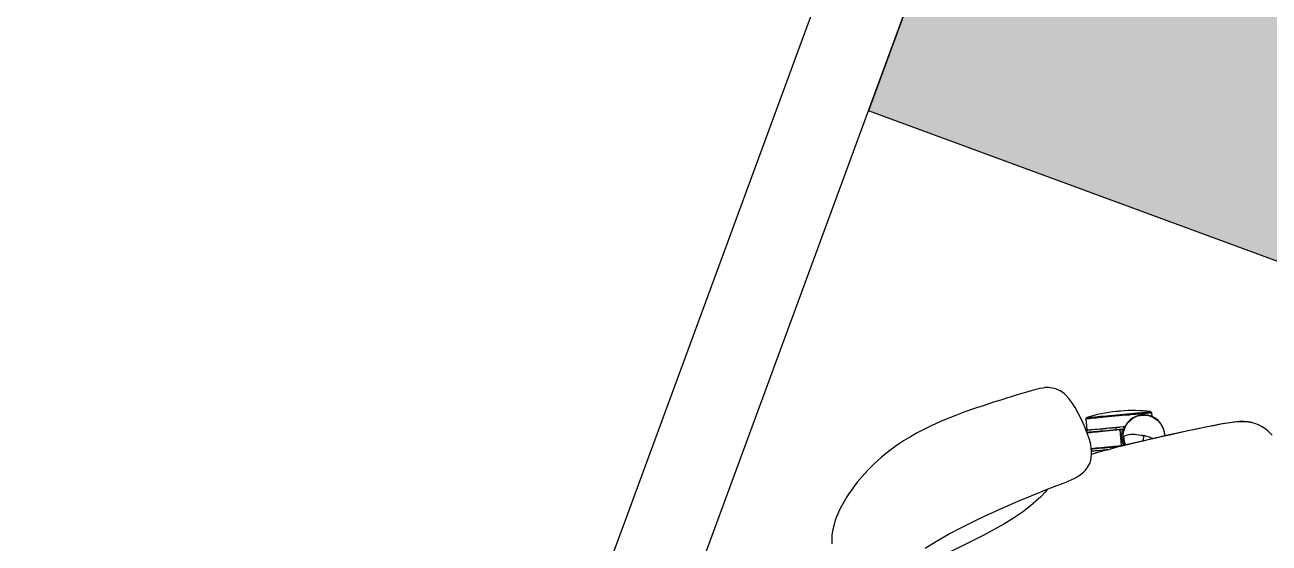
# Model space of a CAD drawing. Extents: x -15 to 8521, y -5327 to 1905.
# Drawn here: x 2805.4 to 2920.2, y -4727.8 to -4680 of the extents above; entities that cross this region are included whole.
import ezdxf

# ---------------------------------------------------------------- set-up
doc = ezdxf.new("R2010")
doc.units = 0
doc.layers.add('AR-ESQ', color=2, linetype='Continuous')
doc.layers.add('AR-MOB', color=2, linetype='Continuous')
doc.layers.add('AR-HTC-MOB', color=253, linetype='Continuous', plot=False)

# ---------------------------------------------------------------- blocks, each defined once
blk = doc.blocks.new('CAD-GIR-TELA')
at = {"color": 1, "linetype": 'Continuous'}
for p, q in [((0.3069, -0.1002), (0.297, -0.0977)), ((0.2728, -0.1232), (0.2724, -0.125)), ((0.2728, -0.1232), (0.2869, -0.1267)), ((0.2902, -0.1236), (0.2886, -0.1232)), ((0.2802, -0.1274), (0.2803, -0.1281)), ((0.2865, -0.1285), (0.2869, -0.1267)), ((0.2868, -0.1305), (0.2871, -0.1309)), ((0.2868, -0.1306), (0.2883, -0.131)), ((0.2877, -0.1269), (0.287, -0.1296)), ((0.2682, -0.162), (0.2693, -0.1523)), ((0.289, -0.1587), (0.2921, -0.1595))]:
    blk.add_line(p, q, dxfattribs=at)
at = {"color": 1, "linetype": 'Continuous', "flags": 128}
for points in [[(0.3063, -0.0964), (0.3137, -0.0955), (0.3201, -0.0944), (0.3256, -0.0931), (0.33, -0.0917), (0.3332, -0.0902), (0.3352, -0.0891), (0.3365, -0.0883), (0.3378, -0.0874), (0.3391, -0.0864), (0.3403, -0.0852), (0.3421, -0.0833), (0.344, -0.0805), (0.345, -0.0786), (0.3456, -0.0771), (0.346, -0.076), (0.3465, -0.0744), (0.3469, -0.0722), (0.3473, -0.0694), (0.3477, -0.0655), (0.348, -0.0612), (0.3483, -0.0558), (0.3486, -0.0509), (0.3487, -0.0467), (0.3489, -0.043), (0.349, -0.04), (0.3491, -0.0375), (0.3492, -0.0348), (0.3493, -0.0318), (0.3495, -0.0248), (0.3497, -0.0166), (0.3498, -0.0073), (0.3498, 0.0031), (0.3496, 0.0129), (0.349, 0.0249), (0.3481, 0.0358), (0.3469, 0.0456), (0.3459, 0.0516), (0.3448, 0.058), (0.3432, 0.0652), (0.3411, 0.0732), (0.3385, 0.0818), (0.3358, 0.0895), (0.3324, 0.0975), (0.3286, 0.1054), (0.3249, 0.1123), (0.3214, 0.1181), (0.3182, 0.1229), (0.3163, 0.1257), (0.3142, 0.1285), (0.3117, 0.1317), (0.3085, 0.1355), (0.3052, 0.1393), (0.3022, 0.1424), (0.2997, 0.1448), (0.2974, 0.1469), (0.2948, 0.1489), (0.2915, 0.1513), (0.2876, 0.1539), (0.2832, 0.1562), (0.279, 0.1579), (0.2752, 0.159)], [(0.2431, 0.0792), (0.2459, 0.0671), (0.2483, 0.0544), (0.2503, 0.0411), (0.2519, 0.0274), (0.253, 0.0169), (0.254, 0.0064), (0.2548, -0.0032), (0.2555, -0.0117), (0.256, -0.0193), (0.2563, -0.0246), (0.2566, -0.0293), (0.2569, -0.0348), (0.2572, -0.0413), (0.2574, -0.0488), (0.2576, -0.0547), (0.2578, -0.0603), (0.258, -0.0652), (0.2584, -0.0695), (0.2586, -0.0721), (0.2591, -0.075), (0.2599, -0.0784), (0.2606, -0.0806), (0.2611, -0.082), (0.2615, -0.0827), (0.2621, -0.0839), (0.2632, -0.0856), (0.2649, -0.0879), (0.267, -0.0902), (0.2695, -0.092), (0.272, -0.0934), (0.2741, -0.0944), (0.2756, -0.0949), (0.2769, -0.0953), (0.2795, -0.096), (0.2832, -0.0967), (0.2878, -0.0971), (0.2932, -0.0972), (0.2993, -0.0969), (0.3063, -0.0964)], [(0.2573, -0.0451), (0.2556, -0.0424), (0.2529, -0.0373), (0.2503, -0.0317), (0.2479, -0.0256), (0.2451, -0.0167), (0.2425, -0.0071), (0.2403, 0.0033), (0.2384, 0.014), (0.2367, 0.0247), (0.2351, 0.0362), (0.2338, 0.0473), (0.2326, 0.0578), (0.2316, 0.0679), (0.2306, 0.0782), (0.2299, 0.0855), (0.2292, 0.0926), (0.2285, 0.0988), (0.228, 0.1044), (0.2276, 0.1093), (0.2272, 0.1136)], [(0.2531, -0.2438), (0.2563, -0.2376), (0.2589, -0.2291), (0.2611, -0.2175), (0.2629, -0.2055), (0.2645, -0.1934), (0.2661, -0.1799), (0.2674, -0.1695), (0.2682, -0.1624), (0.269, -0.1554), (0.2698, -0.1483), (0.2708, -0.1385), (0.2718, -0.1288), (0.2727, -0.119), (0.2734, -0.1092), (0.2741, -0.0993), (0.2743, -0.0944)], [(0.2724, -0.1216), (0.2729, -0.1198), (0.2736, -0.1167), (0.2744, -0.1136), (0.2751, -0.1106), (0.2758, -0.1078), (0.2765, -0.1052), (0.2771, -0.1028), (0.2776, -0.1007), (0.2781, -0.0988), (0.2785, -0.0972), (0.2788, -0.0959), (0.2789, -0.0957)], [(0.2796, -0.0959), (0.2794, -0.0967), (0.279, -0.0983), (0.2785, -0.1003), (0.278, -0.1025), (0.2773, -0.105), (0.2767, -0.1076), (0.276, -0.1105), (0.2752, -0.1135), (0.2744, -0.1167), (0.2736, -0.1199), (0.2728, -0.1232)], [(0.2773, -0.0954), (0.2772, -0.0958), (0.2768, -0.0972), (0.2764, -0.099), (0.2759, -0.1011), (0.2753, -0.1034), (0.2747, -0.1059), (0.274, -0.1087), (0.2733, -0.1112)], [(0.2735, -0.1089), (0.2739, -0.1072), (0.2746, -0.1046), (0.2752, -0.1021), (0.2757, -0.0999), (0.2762, -0.098), (0.2766, -0.0963), (0.2769, -0.0953)], [(0.2741, -0.0989), (0.2743, -0.0952), (0.2743, -0.0944)], [(0.2869, -0.1267), (0.2877, -0.1234), (0.2885, -0.1202), (0.2893, -0.1171), (0.2901, -0.114), (0.2908, -0.1111), (0.2915, -0.1085), (0.2921, -0.106), (0.2926, -0.1038), (0.2931, -0.1018), (0.2935, -0.1002), (0.2938, -0.0989), (0.2941, -0.0979), (0.2942, -0.0973), (0.2943, -0.097)], [(0.2949, -0.098), (0.2948, -0.0982), (0.2946, -0.0988), (0.2944, -0.0998), (0.2941, -0.1011), (0.2937, -0.1027), (0.2932, -0.1045), (0.2927, -0.1067), (0.2921, -0.1091), (0.2914, -0.1117), (0.2907, -0.1145), (0.29, -0.1175), (0.2892, -0.1206), (0.2885, -0.1237), (0.2877, -0.1269)], [(0.2892, -0.1273), (0.29, -0.124), (0.2908, -0.1209), (0.2916, -0.1178), (0.2923, -0.1148), (0.293, -0.1119), (0.2937, -0.1093), (0.2943, -0.1068), (0.2949, -0.1047), (0.2953, -0.1028), (0.2957, -0.1011), (0.2961, -0.0998), (0.2963, -0.0989), (0.2964, -0.0983), (0.2965, -0.098), (0.2965, -0.098)], [(0.297, -0.0977), (0.297, -0.0977), (0.2969, -0.0981), (0.2967, -0.0988), (0.2965, -0.0998), (0.2961, -0.1012), (0.2957, -0.1028), (0.2952, -0.1048), (0.2947, -0.107), (0.2941, -0.1094), (0.2934, -0.1121), (0.2927, -0.1149), (0.292, -0.1179), (0.2912, -0.121), (0.2904, -0.1242), (0.2896, -0.1274)], [(0.3078, -0.1014), (0.3078, -0.1015), (0.3077, -0.102), (0.3075, -0.1027), (0.3072, -0.1039), (0.3069, -0.1053), (0.3064, -0.107), (0.3059, -0.109), (0.3054, -0.1113), (0.3048, -0.1138), (0.3041, -0.1165), (0.3034, -0.1193), (0.3026, -0.1223), (0.3019, -0.1254), (0.3011, -0.1285), (0.3003, -0.1317), (0.2995, -0.1348), (0.2988, -0.1379), (0.298, -0.1409), (0.2973, -0.1438), (0.2966, -0.1465), (0.296, -0.149), (0.2954, -0.1512), (0.2949, -0.1532), (0.2945, -0.155), (0.2942, -0.1564), (0.2939, -0.1575), (0.2937, -0.1583), (0.2936, -0.1587), (0.2936, -0.1588)], [(0.2949, -0.098), (0.2949, -0.0978), (0.2949, -0.0977), (0.2948, -0.0975), (0.2948, -0.0974), (0.2947, -0.0973), (0.2946, -0.0972), (0.2945, -0.0971)], [(0.2995, -0.1298), (0.3003, -0.1266), (0.3011, -0.1234), (0.3018, -0.1203), (0.3026, -0.1174), (0.3033, -0.1145), (0.3039, -0.1119), (0.3045, -0.1094), (0.3051, -0.1072), (0.3056, -0.1053), (0.306, -0.1036), (0.3063, -0.1023), (0.3066, -0.1012), (0.3068, -0.1005), (0.3068, -0.1002), (0.3069, -0.1002)], [(0.2362, -0.2577), (0.2407, -0.2554), (0.2442, -0.2532), (0.2469, -0.2511), (0.2492, -0.2489), (0.2515, -0.2461), (0.2537, -0.2425), (0.2558, -0.2383), (0.2576, -0.2335), (0.259, -0.2282), (0.2601, -0.2224), (0.2612, -0.2162), (0.2622, -0.2094), (0.2632, -0.202), (0.2643, -0.1937), (0.2652, -0.1869), (0.266, -0.18), (0.2668, -0.1737), (0.2674, -0.1682), (0.268, -0.1636), (0.2687, -0.1574), (0.2695, -0.1504), (0.2703, -0.1431), (0.2714, -0.1326), (0.2724, -0.1221)], [(0.2725, -0.1265), (0.2725, -0.1265), (0.2725, -0.1264), (0.2725, -0.1262), (0.2725, -0.126), (0.2725, -0.1258), (0.2724, -0.1255), (0.2724, -0.1253), (0.2724, -0.125)], [(0.2802, -0.1274), (0.2826, -0.1283), (0.2848, -0.1295), (0.2886, -0.1327), (0.2915, -0.1367), (0.2933, -0.1414), (0.2938, -0.1463), (0.2929, -0.1512), (0.2909, -0.1558), (0.2877, -0.1596), (0.2837, -0.1625), (0.279, -0.1642), (0.2741, -0.1647), (0.2691, -0.1639), (0.2681, -0.1634)], [(0.2719, -0.1268), (0.2755, -0.1271), (0.2803, -0.1281)], [(0.2737, -0.1264), (0.273, -0.1265), (0.2728, -0.1265), (0.2727, -0.1265), (0.2726, -0.1265), (0.2726, -0.1265), (0.2726, -0.1265), (0.2726, -0.1265), (0.2726, -0.1265), (0.2726, -0.1265), (0.2726, -0.1265), (0.2726, -0.1265), (0.2725, -0.1265), (0.2721, -0.1265)], [(0.2728, -0.1265), (0.2736, -0.1264), (0.2745, -0.1264), (0.2753, -0.1265), (0.2762, -0.1265), (0.277, -0.1267), (0.2802, -0.1274)], [(0.2803, -0.1281), (0.2804, -0.1292), (0.2804, -0.1308), (0.2802, -0.133), (0.2797, -0.1351), (0.2793, -0.1365), (0.2787, -0.138), (0.278, -0.1398), (0.277, -0.1417), (0.2758, -0.1439), (0.2756, -0.1442), (0.2754, -0.1445), (0.2752, -0.1448), (0.2751, -0.1451), (0.2749, -0.1454), (0.2747, -0.1457)], [(0.2856, -0.1297), (0.2856, -0.1297), (0.2857, -0.1296), (0.2858, -0.1295), (0.2859, -0.1294), (0.286, -0.1292), (0.2861, -0.129), (0.2863, -0.1287), (0.2865, -0.1285)], [(0.2865, -0.1285), (0.2867, -0.129), (0.2869, -0.1294), (0.2869, -0.1295), (0.287, -0.1296), (0.287, -0.1296)], [(0.287, -0.1296), (0.287, -0.1297), (0.287, -0.1298), (0.2868, -0.1302), (0.2868, -0.1305)], [(0.2877, -0.1269), (0.2877, -0.1269), (0.2876, -0.1269), (0.2875, -0.1268), (0.2875, -0.1268), (0.2873, -0.1268), (0.2872, -0.1268), (0.2871, -0.1267), (0.2869, -0.1267)], [(0.2896, -0.1274), (0.2888, -0.1306), (0.2884, -0.1321)], [(0.2921, -0.1595), (0.2921, -0.1594), (0.2922, -0.1591), (0.2924, -0.1584), (0.2926, -0.1574), (0.293, -0.156), (0.2934, -0.1544), (0.2939, -0.1524), (0.2944, -0.1502), (0.295, -0.1478), (0.2957, -0.1451), (0.2964, -0.1423), (0.2971, -0.1393), (0.2979, -0.1362), (0.2987, -0.133), (0.2995, -0.1298)], [(0.3031, -0.1328), (0.3032, -0.1327), (0.3033, -0.1322), (0.3034, -0.1316), (0.3036, -0.1308), (0.3038, -0.1301), (0.304, -0.1294), (0.3041, -0.129), (0.3041, -0.1289)], [(0.2692, -0.153), (0.2696, -0.1527), (0.2708, -0.1512), (0.2721, -0.1495), (0.2736, -0.1474), (0.2738, -0.1471), (0.274, -0.1468), (0.2742, -0.1465), (0.2744, -0.1462), (0.2745, -0.1459), (0.2747, -0.1457)], [(0.2747, -0.1457), (0.2718, -0.1439), (0.2703, -0.1429)], [(0.2533, -0.244), (0.255, -0.2408), (0.2565, -0.2372), (0.2578, -0.2333), (0.2584, -0.2309)]]:
    blk.add_lwpolyline(points, dxfattribs=at)
at = {"color": 1, "linetype": 'Continuous'}
for centre, radius, start, end in [((0.2969, -0.0981), 0.000386, 76.0339, 166.0339), ((0.1804, -0.0981), 0.1275, 346.0339, 358.4991), ((0.3065, -0.1014), 0.00129, 358.4991, 76.0339), ((0.2747, -0.1457), 0.0208, 55.6221, 96.4457), ((0.2747, -0.1457), 0.0193, 256.0339, 94.4462), ((0.1794, -0.1021), 0.1275, 333.5687, 346.0339), ((0.2924, -0.1582), 0.00129, 256.0339, 333.5687), ((0.2747, -0.1457), 0.0193, 249.6729, 256.0339)]:
    blk.add_arc(centre, radius, start, end, dxfattribs=at)
blk = doc.blocks.new('EST-2')
at = {"layer": 'AR-HTC-MOB'}
h = blk.add_hatch(color=256, dxfattribs=at)
h.dxf.hatch_style = 1
h.paths.add_polyline_path([(1.4002, -0.0004), (1.5002, -0.0002), (1.5002, 0.0999), (1.4, 0.0999)])
h.paths.add_polyline_path([(0.5001, 0.6999), (0.0001, 0.7), (0, 0.1), (1.4, 0.0999), (1.4, 0.0999), (1.4002, 1.4999), (0.8002, 1.4999), (0.8001, 0.9999, -0.326785)])
h.paths.add_polyline_path([(1.3602, 0.1651, -1), (1.3102, 0.1651, -1)], flags=16)
h.paths.add_polyline_path([(1.3185, 1.4259, -1), (1.3685, 1.4259, -1)], flags=16)
h.paths.add_polyline_path([(0.0986, 0.1633, -1), (0.0486, 0.1633, -1)], flags=16)
h.paths.add_polyline_path([(2.1001, 0.9999), (2.1002, 1.4999), (1.5002, 1.4999), (1.5002, 0.0999), (2.9, 0.0998), (2.9001, 0.6998), (2.4001, 0.6999, -0.326785)])
h.paths.add_polyline_path([(1.5898, 0.1651, -1), (1.5398, 0.1651, -1)], flags=16)
h.paths.add_polyline_path([(2.851, 0.168, -1), (2.801, 0.168, -1)], flags=16)
h.paths.add_polyline_path([(1.5291, 1.4263, -1), (1.5791, 1.4263, -1)], flags=16)
h.paths.add_polyline_path([(1.4001, 0.7999), (1.5002, 0.7999), (1.5002, 1.4999), (1.4002, 1.4999)])
h.paths.add_polyline_path([(1.4, 0.0999), (1.5002, 0.0999), (1.5002, 0.7999), (1.4001, 0.7999)])
h.paths.add_polyline_path([(2.2, 0.0999), (2.2, -0.0001), (2.9, -0.0002), (2.9, 0.0998)])
h.paths.add_polyline_path([(2.2, -0.0001), (2.2, 0.0999), (1.5002, 0.0999), (1.5002, -0.0001)])
h.paths.add_polyline_path([(0.7001, 0.1), (0.7001, 0), (1.4002, -0.0001), (1.4, 0.0999)])
h.paths.add_polyline_path([(0, 0.1), (0, 0), (0.7001, 0), (0.7001, 0.1)])
at = {"color": 0}
for p in [(0.8001, 0.9999), (2.1002, 1.4999)]:
    blk.add_line(p, (0.8002, 1.4999), dxfattribs=at)
at = {"layer": 'AR-MOB', "color": 1, "rotation": 39.46025301690675}
blk.add_blockref('CAD-GIR-TELA', (0.3019, 1.0957), dxfattribs=at)

msp = doc.modelspace()

# ---------------------------------------------------------------- linework, layer by layer
at = {"layer": 'AR-ESQ'}
for p, q in [((2805.403, -4876.223), (2976.274, -4412.099)), ((2812.91, -4878.987), (2983.82, -4414.76))]:
    msp.add_line(p, q, dxfattribs=at)

# ---------------------------------------------------------------- block references
at = {"layer": 'AR-MOB', "xscale": 100, "yscale": 100, "zscale": 100, "rotation": 69.7883506944531}
msp.add_blockref('EST-2', (2996.368, -4814.816), dxfattribs=at)

doc.saveas('drawing.dxf')
